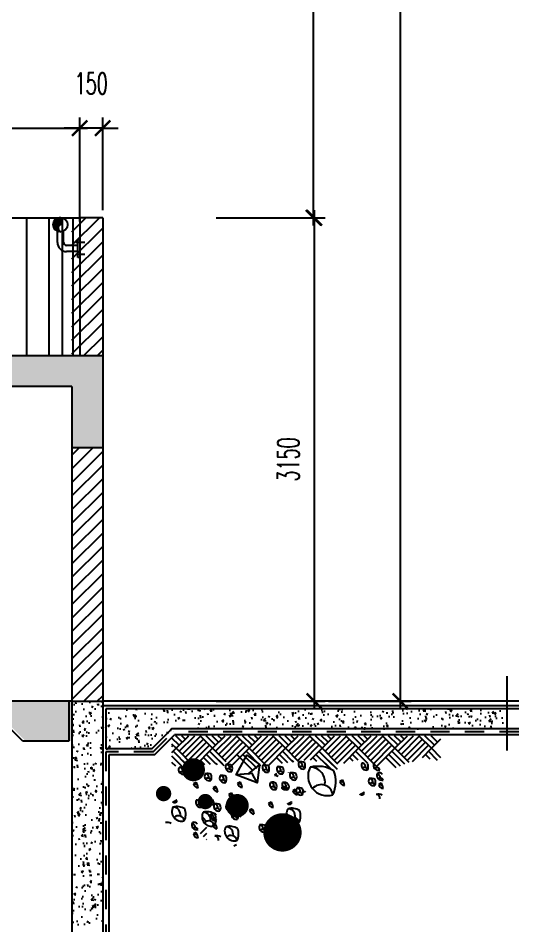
# Model space of a CAD drawing. Extents: x 417906 to 836305, y 43280 to 86914.
# Drawn here: x 418157.09 to 418160.35, y 43450.58 to 43456.53 of the extents above; entities that cross this region are included whole.
import ezdxf

# ---------------------------------------------------------------- set-up
doc = ezdxf.new("R2010")
doc.units = 0
doc.header["$MEASUREMENT"] = 0
doc.header["$PDMODE"] = 3
doc.header["$PDSIZE"] = 0.1
doc.linetypes.add('HIDDEN2', pattern=[0.1875, 0.125, -0.0625])
doc.layers.get('0').update_dxf_attribs({"linetype": 'CONTINUOUS'})
doc.layers.get('DEFPOINTS').update_dxf_attribs({"linetype": 'CONTINUOUS'})
for name, color, linetype in [('AC', 2, 'CONTINUOUS'), ('DIM-OUT', 4, 'CONTINUOUS'), ('EL', 2, 'CONTINUOUS'), ('gravel', 11, 'CONTINUOUS'), ('HAND', 2, 'CONTINUOUS'), ('HAT', 8, 'CONTINUOUS'), ('Hatch', 11, 'CONTINUOUS'), ('HatchA', 11, 'CONTINUOUS'), ('SHAFT', 3, 'CONTINUOUS')]:
    doc.layers.add(name, color=color, linetype=linetype)
doc.styles.add('ROMANS', font='ROMANS.shx', dxfattribs={"width": 0.6})
doc.dimstyles.new('STANDARD in', dxfattribs={"dimtxt": 0.14, "dimasz": 0.1, "dimexe": 0.07, "dimexo": 0.05, "dimgap": 0.1, "dimtad": 1, "dimdec": 0, "dimlfac": 1000, "dimzin": 0, "dimdsep": 46, "dimtxsty": 'ROMANS', "dimblk": 'ARCHTICK', "dimcen": 0.05, "dimdle": 0.05, "dimclrd": 4, "dimclre": 4, "dimclrt": 2, "dimadec": 0, "dimazin": 0, "dimtfac": 1, "dimtdec": 0, "dimtmove": 2, "dimatfit": 3, "dimfxl": 0, "dimtolj": 1, "dimtzin": 0, "dimarcsym": 0})
pattern_1 = [(50, (0.018, 0), (0.14345203652, -0.012550426997), [0.015, -0.165]), (355, (0.018, 0), (-0.027750266723, 0.15043842674), [0.012, -0.132]), (100.4514, (0.02995, -0.00105), (0.115701876343, 0.13788790841), [0.012748038, -0.1402284224]), (46.1842, (0.018, 0.04), (0.213448209725, -0.033103802866), [0.0225, -0.2475]), (96.6356, (0.03579, 0.03724), (0.18693254111, 0.19482357418), [0.0191220576, -0.2103426]), (351.1842, (0.018, 0.04), (0.18693238903, 0.19482372019), [0.018, -0.198]), (21, (0.038, 0.03), (0.119381410424, -0.080523778133), [0.015, -0.165]), (326, (0.038, 0.03), (0.048663066384, 0.14503000901), [0.012, -0.132]), (71.4514, (0.04795, 0.02329), (0.168044525716, 0.06450609934), [0.012748038, -0.1402284224]), (37.5, (0.018, 0), (0.0024319710635, 0.066578770766), [0, -0.1304, 0, -0.134, 0, -0.1325]), (7.5, (0.018, 0), (0.052613907488, 0.078882342376), [0, -0.0764, 0, -0.1274, 0, -0.0505]), (327.5, (-0.0266, 0), (0.1067644872345, -0.004510974347), [0, -0.05, 0, -0.156, 0, -0.207]), (317.5, (-0.0466, 0), (0.116637233868, 0.020020996466), [0, -0.065, 0, -0.1036, 0, -0.147])]
pattern_2 = [(50, (0, 0), (0.14345203652, -0.012550426997), [0.015, -0.165]), (355, (0, 0), (-0.027750266723, 0.15043842674), [0.012, -0.132]), (100.4514, (0.01195, -0.00105), (0.115701876343, 0.13788790841), [0.012748038, -0.1402284224]), (46.1842, (0, 0.04), (0.213448209725, -0.033103802866), [0.0225, -0.2475]), (96.6356, (0.01779, 0.03724), (0.18693254111, 0.19482357418), [0.0191220576, -0.2103426]), (351.1842, (0, 0.04), (0.18693238903, 0.19482372019), [0.018, -0.198]), (21, (0.02, 0.03), (0.119381410424, -0.080523778133), [0.015, -0.165]), (326, (0.02, 0.03), (0.048663066384, 0.14503000901), [0.012, -0.132]), (71.4514, (0.02995, 0.02329), (0.168044525716, 0.06450609934), [0.012748038, -0.1402284224]), (37.5, (0, 0), (0.0024319710635, 0.066578770766), [0, -0.1304, 0, -0.134, 0, -0.1325]), (7.5, (0, 0), (0.052613907488, 0.078882342376), [0, -0.0764, 0, -0.1274, 0, -0.0505]), (327.5, (-0.0446, 0), (0.1067644872345, -0.004510974347), [0, -0.05, 0, -0.156, 0, -0.207]), (317.5, (-0.0646, 0), (0.116637233868, 0.020020996466), [0, -0.065, 0, -0.1036, 0, -0.147])]

# ---------------------------------------------------------------- blocks, each defined once
blk = doc.blocks.new('_ARCHTICK')
at = {"color": 0, "linetype": 'ByBlock', "const_width": 0.15}
blk.add_lwpolyline([(-0.5, -0.5), (0.5, 0.5)], dxfattribs=at)
blk = doc.blocks.new('*D71')
at = {"layer": 'DEFPOINTS', "color": 0}
for p in [(418158.3259, 43455.2347), (418159.0161, 43455.2347), (418158.3259, 43452.0847)]:
    blk.add_point(p, dxfattribs=at)
at = {"layer": 'DIM-OUT', "color": 4, "lineweight": -2}
for p, q in [((418159.0161, 43452.0347), (418159.0161, 43455.2847)), ((418158.3759, 43455.2347), (418159.0861, 43455.2347)), ((418158.3759, 43452.0847), (418159.0861, 43452.0847))]:
    blk.add_line(p, q, dxfattribs=at)
at = {"layer": 'DIM-OUT', "color": 4, "lineweight": -2, "xscale": 0.1, "yscale": 0.1, "zscale": 0.1}
for p, rotation in [((418159.0161, 43455.2347), 90), ((418159.0161, 43452.0847), 270)]:
    blk.add_blockref('_ARCHTICK', p, dxfattribs=dict(at, rotation=rotation))
at = {"layer": 'DIM-OUT', "color": 2, "insert": (418158.8461, 43453.6597), "char_height": 0.14, "attachment_point": 5, "rotation": 90, "style": 'ROMANS'}
blk.add_mtext('\\A1;3150', dxfattribs=at)
blk = doc.blocks.new('*D70')
at = {"layer": 'DEFPOINTS', "color": 0}
for p in [(418158.3821, 43458.6347), (418159.0098, 43458.6347), (418158.3821, 43455.2347)]:
    blk.add_point(p, dxfattribs=at)
at = {"layer": 'DIM-OUT', "color": 4, "lineweight": -2}
for p, q in [((418159.0098, 43455.1847), (418159.0098, 43458.6847)), ((418158.4321, 43458.6347), (418159.0798, 43458.6347)), ((418158.4321, 43455.2347), (418159.0798, 43455.2347))]:
    blk.add_line(p, q, dxfattribs=at)
at = {"layer": 'DIM-OUT', "color": 4, "lineweight": -2, "xscale": 0.1, "yscale": 0.1, "zscale": 0.1}
for p, rotation in [((418159.0098, 43458.6347), 90), ((418159.0098, 43455.2347), 270)]:
    blk.add_blockref('_ARCHTICK', p, dxfattribs=dict(at, rotation=rotation))
at = {"layer": 'DIM-OUT', "color": 2, "insert": (418158.8398, 43456.9347), "char_height": 0.14, "attachment_point": 5, "rotation": 90, "style": 'ROMANS'}
blk.add_mtext('\\A1;3400', dxfattribs=at)
blk = doc.blocks.new('*D64')
at = {"layer": 'DEFPOINTS', "color": 0}
for p in [(418159.0574, 43466.9847), (418159.5764, 43466.9847), (418159.0574, 43452.0847)]:
    blk.add_point(p, dxfattribs=at)
at = {"layer": 'DIM-OUT', "color": 4, "lineweight": -2}
for p, q in [((418159.5764, 43452.0347), (418159.5764, 43467.0347)), ((418159.1074, 43466.9847), (418159.6464, 43466.9847)), ((418159.1074, 43452.0847), (418159.6464, 43452.0847))]:
    blk.add_line(p, q, dxfattribs=at)
at = {"layer": 'DIM-OUT', "color": 4, "lineweight": -2, "xscale": 0.1, "yscale": 0.1, "zscale": 0.1}
for p, rotation in [((418159.5764, 43466.9847), 90), ((418159.5764, 43452.0847), 270)]:
    blk.add_blockref('_ARCHTICK', p, dxfattribs=dict(at, rotation=rotation))
at = {"layer": 'DIM-OUT', "color": 2, "insert": (418159.4064, 43459.5347), "char_height": 0.14, "attachment_point": 5, "rotation": 90, "style": 'ROMANS'}
blk.add_mtext('\\A1;14900', dxfattribs=at)
blk = doc.blocks.new('GRAVEL-1')
for p, q in [((0.0234, -0.0234), (0, 0)), ((0.0333, -0.0135), (0.0122, 0.0076)), ((0.0135, -0.0333), (0.0545, 0.0076)), ((0.0234, -0.0432), (0.0743, 0.0076)), ((0.0432, -0.0036), (0.032, 0.0076)), ((0.0333, -0.0531), (0.0927, 0.0063)), ((0.0531, 0.0063), (0.0518, 0.0076)), ((0.1323, -0.0333), (0.0914, 0.0076)), ((0.1422, -0.0234), (0.1112, 0.0076)), ((0.1521, -0.0135), (0.131, 0.0076)), ((0.1323, -0.0333), (0.1733, 0.0076)), ((0.1422, -0.0432), (0.1931, 0.0076)), ((0.162, -0.0036), (0.1508, 0.0076)), ((0.1521, -0.0531), (0.2115, 0.0063)), ((0.1719, 0.0063), (0.1706, 0.0076)), ((0.2511, -0.0333), (0.2102, 0.0076)), ((0.261, -0.0234), (0.23, 0.0076)), ((0.2709, -0.0135), (0.2498, 0.0076)), ((0.2511, -0.0333), (0.292, 0.0076)), ((0.261, -0.0432), (0.3118, 0.0076)), ((0.2808, -0.0036), (0.2696, 0.0076)), ((0.2709, -0.0531), (0.3303, 0.0063)), ((0.2907, 0.0063), (0.2894, 0.0076)), ((0.3699, -0.0333), (0.329, 0.0076)), ((0.3798, -0.0234), (0.3488, 0.0076)), ((0.3897, -0.0135), (0.3686, 0.0076)), ((0.3699, -0.0333), (0.4108, 0.0076)), ((0.3798, -0.0432), (0.4306, 0.0076)), ((0.3996, -0.0036), (0.3884, 0.0076)), ((0.3897, -0.0531), (0.4491, 0.0063)), ((0.4095, 0.0063), (0.4082, 0.0076)), ((0.4887, -0.0333), (0.4478, 0.0076)), ((0.4986, -0.0234), (0.4676, 0.0076)), ((0.5085, -0.0135), (0.4874, 0.0076)), ((0.4887, -0.0333), (0.5296, 0.0076)), ((0.4986, -0.0432), (0.5494, 0.0076)), ((0.5184, -0.0036), (0.5072, 0.0076)), ((0.5085, -0.0531), (0.5679, 0.0063)), ((0.5283, 0.0063), (0.527, 0.0076)), ((0.6075, -0.0333), (0.5666, 0.0076)), ((0.6174, -0.0234), (0.5864, 0.0076)), ((0.6273, -0.0135), (0.6062, 0.0076)), ((0.6075, -0.0333), (0.6484, 0.0076)), ((0.6174, -0.0432), (0.6682, 0.0076)), ((0.6372, -0.0036), (0.626, 0.0076)), ((0.6273, -0.0531), (0.6867, 0.0063)), ((0.6471, 0.0063), (0.6458, 0.0076)), ((0.7263, -0.0333), (0.6854, 0.0076)), ((0.7362, -0.0234), (0.7052, 0.0076)), ((0.7461, -0.0135), (0.725, 0.0076)), ((0.7263, -0.0333), (0.7672, 0.0076)), ((0.7362, -0.0432), (0.787, 0.0076)), ((0.756, -0.0036), (0.7448, 0.0076)), ((0.7461, -0.0531), (0.8055, 0.0063)), ((0.7659, 0.0063), (0.7646, 0.0076)), ((0.8451, -0.0333), (0.8042, 0.0076)), ((0.855, -0.0234), (0.824, 0.0076)), ((0.8649, -0.0135), (0.8438, 0.0076)), ((0.0135, -0.0333), (0, -0.0198)), ((0, -0.0271), (0.0036, -0.0234)), ((0.0432, -0.063), (0.1026, -0.0036)), ((0.0531, -0.0729), (0.1125, -0.0135)), ((0.063, -0.0828), (0.1224, -0.0234)), ((0.162, -0.063), (0.2214, -0.0036)), ((0.1719, -0.0729), (0.2313, -0.0135)), ((0.1732, -0.0915), (0.2412, -0.0234)), ((0.2808, -0.063), (0.3402, -0.0036)), ((0.2907, -0.0729), (0.3501, -0.0135)), ((0.3006, -0.0828), (0.36, -0.0234)), ((0.3996, -0.063), (0.459, -0.0036)), ((0.4095, -0.0729), (0.4689, -0.0135)), ((0.4306, -0.0717), (0.4788, -0.0234)), ((0.5184, -0.063), (0.5778, -0.0036)), ((0.5283, -0.0729), (0.5877, -0.0135)), ((0.5382, -0.0828), (0.5976, -0.0234)), ((0.6372, -0.063), (0.6966, -0.0036)), ((0.6471, -0.0729), (0.7065, -0.0135)), ((0.657, -0.0828), (0.7164, -0.0234)), ((0.756, -0.063), (0.8154, -0.0036)), ((0.7659, -0.0729), (0.8253, -0.0135)), ((0.7828, -0.0758), (0.8352, -0.0234)), ((0.8451, -0.0333), (0.8759, -0.0025)), ((0, -0.0469), (0.0135, -0.0333)), ((0.032, -0.0913), (0, -0.0594)), ((0.0517, -0.0913), (0.0036, -0.0432)), ((0.0715, -0.0913), (0.0135, -0.0333)), ((0.0743, -0.0913), (0.1323, -0.0333)), ((0.1442, -0.0848), (0.1125, -0.0531)), ((0.1699, -0.0907), (0.1224, -0.0432)), ((0.1767, -0.0777), (0.1323, -0.0333)), ((0.1893, -0.0951), (0.2511, -0.0333)), ((0.2616, -0.1032), (0.2115, -0.0531)), ((0.2774, -0.0992), (0.2313, -0.0531)), ((0.2893, -0.0913), (0.2412, -0.0432)), ((0.3091, -0.0913), (0.2511, -0.0333)), ((0.3119, -0.0913), (0.3699, -0.0333)), ((0.3774, -0.0804), (0.3501, -0.0531)), ((0.395, -0.0782), (0.36, -0.0432)), ((0.4126, -0.076), (0.3699, -0.0333)), ((0.4507, -0.0714), (0.4887, -0.0333)), ((0.5071, -0.0913), (0.4689, -0.0531)), ((0.5237, -0.0882), (0.4788, -0.0432)), ((0.5404, -0.085), (0.4887, -0.0333)), ((0.5595, -0.0813), (0.6075, -0.0333)), ((0.6068, -0.0722), (0.5877, -0.0531)), ((0.6374, -0.0831), (0.5976, -0.0432)), ((0.6674, -0.0932), (0.6075, -0.0333)), ((0.6666, -0.0931), (0.7263, -0.0333)), ((0.7447, -0.0913), (0.7065, -0.0531)), ((0.7585, -0.0853), (0.7164, -0.0432)), ((0.7727, -0.0798), (0.7263, -0.0333)), ((0.8154, -0.063), (0.8451, -0.0333)), ((0.8403, -0.0682), (0.8253, -0.0531)), ((0.8652, -0.0733), (0.8352, -0.0432)), ((0.8759, -0.0641), (0.8451, -0.0333)), ((0.0122, -0.0913), (0, -0.0792)), ((0.0691, -0.1072), (0.0348, -0.0729)), ((0.0881, -0.0881), (0.0828, -0.0828)), ((0.1068, -0.087), (0.0927, -0.0729)), ((0.1255, -0.0859), (0.1026, -0.063)), ((0.1479, -0.0871), (0.1437, -0.0828)), ((0.1655, -0.0849), (0.1536, -0.0729)), ((0.3598, -0.0826), (0.3402, -0.063)), ((0.3968, -0.0786), (0.3912, -0.0729)), ((0.4722, -0.0763), (0.459, -0.063)), ((0.5196, -0.1024), (0.5001, -0.0828)), ((0.5391, -0.1021), (0.51, -0.0729)), ((0.5902, -0.0754), (0.5778, -0.063)), ((0.73, -0.0965), (0.6966, -0.063)), ((0.3811, -0.1121), (0.3811, -0.1106)), ((0.3585, -0.1615), (0.3592, -0.1599)), ((0.3585, -0.163), (0.3585, -0.1615)), ((0.3592, -0.1637), (0.3585, -0.163)), ((0.3592, -0.1599), (0.36, -0.1592)), ((0.3592, -0.1645), (0.3592, -0.1637)), ((0.36, -0.1652), (0.3592, -0.1645)), ((0.36, -0.1592), (0.3615, -0.1577)), ((0.3615, -0.1668), (0.36, -0.1652)), ((0.3615, -0.1569), (0.3638, -0.1569)), ((0.3615, -0.1577), (0.3615, -0.1569)), ((0.3623, -0.1668), (0.3615, -0.1668)), ((0.363, -0.1675), (0.3623, -0.1668)), ((0.363, -0.1622), (0.3661, -0.1615)), ((0.3638, -0.1675), (0.363, -0.1675)), ((0.3638, -0.1569), (0.3638, -0.1577)), ((0.3638, -0.1577), (0.3661, -0.1577)), ((0.3638, -0.1683), (0.3638, -0.1675)), ((0.3691, -0.1683), (0.3638, -0.1683)), ((0.3661, -0.1577), (0.3661, -0.1584)), ((0.3661, -0.1584), (0.3668, -0.1584)), ((0.3661, -0.1615), (0.3699, -0.1607)), ((0.3661, -0.1652), (0.3668, -0.1645)), ((0.3661, -0.166), (0.3661, -0.1652)), ((0.3691, -0.166), (0.3661, -0.166)), ((0.3668, -0.1584), (0.3676, -0.1592)), ((0.3668, -0.1645), (0.3676, -0.1637)), ((0.3676, -0.1592), (0.3691, -0.1592)), ((0.3676, -0.1637), (0.3691, -0.1637)), ((0.3683, -0.1637), (0.3683, -0.1645)), ((0.3714, -0.1637), (0.3683, -0.1637)), ((0.3691, -0.1592), (0.3691, -0.1599)), ((0.3691, -0.1599), (0.3706, -0.1599)), ((0.3691, -0.1615), (0.3691, -0.1607)), ((0.3699, -0.1615), (0.3691, -0.1615)), ((0.3691, -0.163), (0.3691, -0.1637)), ((0.3691, -0.1637), (0.3691, -0.163)), ((0.3691, -0.1637), (0.3706, -0.1637)), ((0.3691, -0.1668), (0.3691, -0.166)), ((0.3752, -0.1668), (0.3691, -0.1668)), ((0.3714, -0.1675), (0.3691, -0.1683)), ((0.3699, -0.1607), (0.3699, -0.1615)), ((0.3706, -0.1599), (0.3706, -0.1607)), ((0.3706, -0.1607), (0.3714, -0.1607)), ((0.3706, -0.1637), (0.3714, -0.1645)), ((0.3714, -0.1607), (0.3714, -0.1615)), ((0.3714, -0.1615), (0.3721, -0.1622)), ((0.3714, -0.1645), (0.3714, -0.1637)), ((0.3737, -0.1675), (0.3714, -0.1675)), ((0.3721, -0.1622), (0.3729, -0.1622)), ((0.3729, -0.1622), (0.3737, -0.1637)), ((0.3737, -0.163), (0.3737, -0.1675)), ((0.3737, -0.1637), (0.3737, -0.1645)), ((0.3737, -0.1645), (0.3744, -0.1645)), ((0.3744, -0.1645), (0.3752, -0.1652)), ((0.3752, -0.1652), (0.3759, -0.1652)), ((0.3759, -0.166), (0.3752, -0.1668)), ((0.3759, -0.1652), (0.3759, -0.166)), ((0.4287, -0.174), (0.4272, -0.174)), ((0.4295, -0.1747), (0.4287, -0.174)), ((0.434, -0.1747), (0.4295, -0.1747)), ((0.4348, -0.174), (0.434, -0.1747)), ((0.621, -0.1792), (0.6217, -0.1785)), ((0.6217, -0.1785), (0.6225, -0.1777)), ((0.6225, -0.1777), (0.6233, -0.177)), ((0.6233, -0.177), (0.6255, -0.177)), ((0.6248, -0.1777), (0.6248, -0.1785)), ((0.6255, -0.1777), (0.6248, -0.1777)), ((0.6255, -0.177), (0.6255, -0.1777)), ((0.0036, -0.2073), (0.0052, -0.2073)), ((0.0036, -0.2089), (0.0036, -0.2073)), ((0.0052, -0.2066), (0.0067, -0.2066)), ((0.0052, -0.2073), (0.0052, -0.2066)), ((0.0067, -0.2066), (0.0074, -0.2058)), ((0.0074, -0.2058), (0.009, -0.2058)), ((0.009, -0.2058), (0.0097, -0.2051)), ((0.0097, -0.2051), (0.0105, -0.2043)), ((0.0105, -0.2043), (0.0112, -0.2043)), ((0.0112, -0.2043), (0.012, -0.2035)), ((0.012, -0.2035), (0.0127, -0.2028)), ((0.0127, -0.2028), (0.0135, -0.202)), ((0.0135, -0.202), (0.0158, -0.202)), ((0.0143, -0.2051), (0.0143, -0.2089)), ((0.015, -0.2028), (0.015, -0.2035)), ((0.0158, -0.2028), (0.015, -0.2028)), ((0.0158, -0.202), (0.0158, -0.2028)), ((0.3865, -0.2085), (0.3873, -0.2077)), ((0.3873, -0.2077), (0.3896, -0.2077)), ((0.3896, -0.2077), (0.3896, -0.2085)), ((0.6134, -0.1823), (0.6149, -0.1823)), ((0.6134, -0.1838), (0.6134, -0.1823)), ((0.6142, -0.1846), (0.6134, -0.1838)), ((0.6142, -0.1853), (0.6142, -0.1846)), ((0.6157, -0.1853), (0.6142, -0.1853)), ((0.6149, -0.1815), (0.6164, -0.1815)), ((0.6149, -0.1823), (0.6149, -0.1815)), ((0.6164, -0.1861), (0.6157, -0.1853)), ((0.6164, -0.1815), (0.6172, -0.1808)), ((0.621, -0.1861), (0.6164, -0.1861)), ((0.6172, -0.1808), (0.6187, -0.1808)), ((0.6187, -0.1808), (0.6195, -0.18)), ((0.6195, -0.18), (0.6202, -0.1792)), ((0.6202, -0.1792), (0.621, -0.1792)), ((0.6217, -0.1853), (0.621, -0.1861)), ((0.6225, -0.1846), (0.6217, -0.1853)), ((0.624, -0.1838), (0.6225, -0.1846)), ((0.624, -0.18), (0.624, -0.1838)), ((0.0044, -0.2096), (0.0036, -0.2089)), ((0.0044, -0.2104), (0.0044, -0.2096)), ((0.0059, -0.2104), (0.0044, -0.2104)), ((0.0067, -0.2111), (0.0059, -0.2104)), ((0.0112, -0.2111), (0.0067, -0.2111)), ((0.012, -0.2104), (0.0112, -0.2111)), ((0.0127, -0.2096), (0.012, -0.2104)), ((0.0143, -0.2089), (0.0127, -0.2096)), ((0.2268, -0.2325), (0.2252, -0.2325)), ((0.2275, -0.2333), (0.2268, -0.2325)), ((0.2321, -0.2333), (0.2275, -0.2333)), ((0.2328, -0.2325), (0.2321, -0.2333)), ((0.3774, -0.213), (0.379, -0.213)), ((0.3774, -0.2145), (0.3774, -0.213)), ((0.3782, -0.2153), (0.3774, -0.2145)), ((0.3782, -0.216), (0.3782, -0.2153)), ((0.3797, -0.216), (0.3782, -0.216)), ((0.379, -0.2122), (0.3805, -0.2122)), ((0.379, -0.213), (0.379, -0.2122)), ((0.3805, -0.2168), (0.3797, -0.216)), ((0.3805, -0.2122), (0.3812, -0.2115)), ((0.385, -0.2168), (0.3805, -0.2168)), ((0.3812, -0.2115), (0.3828, -0.2115)), ((0.3828, -0.2115), (0.3835, -0.2107)), ((0.3835, -0.2107), (0.3843, -0.21)), ((0.3843, -0.21), (0.385, -0.21)), ((0.385, -0.21), (0.3858, -0.2092)), ((0.3858, -0.216), (0.385, -0.2168)), ((0.3858, -0.2092), (0.3865, -0.2085)), ((0.3865, -0.2153), (0.3858, -0.216)), ((0.3881, -0.2145), (0.3865, -0.2153)), ((0.3881, -0.2107), (0.3881, -0.2145)), ((0.3888, -0.2085), (0.3888, -0.2092)), ((0.3896, -0.2085), (0.3888, -0.2085)), ((0.113, -0.2713), (0.1018, -0.2601)), ((0.0932, -0.3109), (0.1141, -0.29)), ((0.1031, -0.3208), (0.1141, -0.3098)), ((0.113, -0.3307), (0.1141, -0.3296)), ((0.3868, -0.3396), (0.3883, -0.3396)), ((0.3868, -0.3412), (0.3868, -0.3396)), ((0.3876, -0.3419), (0.3868, -0.3412)), ((0.3876, -0.3427), (0.3876, -0.3419)), ((0.3891, -0.3427), (0.3876, -0.3427)), ((0.3883, -0.3389), (0.3898, -0.3389)), ((0.3883, -0.3396), (0.3883, -0.3389)), ((0.3898, -0.3434), (0.3891, -0.3427)), ((0.3898, -0.3389), (0.3906, -0.3381)), ((0.3944, -0.3434), (0.3898, -0.3434)), ((0.3906, -0.3381), (0.3921, -0.3381)), ((0.3921, -0.3381), (0.3929, -0.3374)), ((0.3929, -0.3374), (0.3936, -0.3366)), ((0.3936, -0.3366), (0.3944, -0.3366)), ((0.3944, -0.3366), (0.3951, -0.3359)), ((0.3951, -0.3427), (0.3944, -0.3434))]:
    blk.add_line(p, q)
for points in [[(0.2483, -0.117), (0.2096, -0.1197), (0.2434, -0.0559), (0.2846, -0.0859), (0.2483, -0.117), (0.2598, -0.113)], [(0.2771, -0.1459), (0.2096, -0.1197), (0.2434, -0.0559), (0.2846, -0.0859), (0.2771, -0.1459), (0.2598, -0.113)]]:
    blk.add_lwpolyline(points)
for centre, radius, start, end in [((0.1901, -0.0934), 0.0158, 152.5985, 286.2909), ((0.1821, -0.1108), 0.0255, 58.8595, 103.9678), ((0.1761, -0.0981), 0.012, 347.2666, 90.4292), ((0.1716, -0.0978), 0.0253, 334.8478, 20.4244), ((0.3102, -0.0958), 0.0158, 152.5985, 286.2909), ((0.3023, -0.1132), 0.0255, 58.8595, 103.9678), ((0.2962, -0.1005), 0.012, 347.2666, 90.4292), ((0.4275, -0.0852), 0.0158, 152.5985, 286.2909), ((0.4195, -0.1026), 0.0255, 58.8595, 103.9678), ((0.4135, -0.0899), 0.012, 347.2666, 90.4292), ((0.409, -0.0896), 0.0253, 334.8478, 20.4244), ((0.6325, -0.0888), 0.0158, 152.5985, 286.2909), ((0.6185, -0.0935), 0.012, 347.2666, 90.4292), ((0.614, -0.0933), 0.0253, 334.8478, 20.4244), ((0.6722, -0.0893), 0.0158, 152.5985, 286.2909), ((0.0374, -0.1028), 0.0158, 152.5985, 286.2909), ((0.0295, -0.1202), 0.0255, 58.8595, 103.9678), ((0.0235, -0.1075), 0.012, 347.2666, 90.4292), ((0.0323, -0.1194), 0.00965, 8.1957, 137.54), ((0.019, -0.1072), 0.0253, 334.8478, 20.4244), ((0.1222, -0.1235), 0.0158, 152.5985, 286.2909), ((0.1143, -0.1409), 0.0255, 58.8595, 103.9678), ((0.1083, -0.1282), 0.012, 347.2666, 90.4292), ((0.1849, -0.11), 0.00965, 8.1957, 137.54), ((0.3051, -0.1123), 0.00965, 8.1957, 137.54), ((0.2917, -0.1002), 0.0253, 334.8478, 20.4244), ((0.6916, -0.7313), 0.7072, 119.6482, 120.4094), ((0.3571, -0.1012), 0.0158, 152.5985, 286.2909), ((0.3492, -0.1186), 0.0255, 58.8595, 103.9678), ((0.3431, -0.1059), 0.012, 347.2666, 90.4292), ((0.352, -0.1177), 0.00965, 8.1957, 137.54), ((0.3387, -0.1056), 0.0253, 334.8478, 20.4244), ((0.3994, -0.121), 0.0158, 152.5985, 286.2909), ((0.3915, -0.1384), 0.0255, 58.8595, 103.9678), ((0.3854, -0.1257), 0.012, 347.2666, 90.4292), ((0.3809, -0.1254), 0.0253, 334.8478, 20.4244), ((0.4224, -0.1018), 0.00965, 8.1957, 137.54), ((0.5064, -0.1241), 0.0634, 152.5985, 286.2909), ((0.4747, -0.1938), 0.1018, 58.8595, 103.9678), ((0.4505, -0.143), 0.048, 347.2666, 90.4292), ((0.4326, -0.1419), 0.1012, 334.8478, 20.4244), ((0.6274, -0.1054), 0.00965, 8.1957, 137.54), ((0.6671, -0.1059), 0.00965, 8.1957, 137.54), ((0.6831, -0.1215), 0.0158, 152.5985, 286.2909), ((0.6746, -0.1263), 0.0133, 32.5978, 114.4008), ((0.6003, -0.1724), 0.09, 27.4572, 40.2486), ((0.4286, -0.7591), 0.7072, 119.6482, 120.4094), ((0.0518, -0.1644), 0.0335, 4.0809, 36.4887), ((0.1171, -0.1401), 0.00965, 8.1957, 137.54), ((0.1038, -0.128), 0.0253, 334.8478, 20.4244), ((0.171, -0.1296), 0.0158, 152.5985, 286.2909), ((0.1631, -0.147), 0.0255, 58.8595, 103.9678), ((0.157, -0.1343), 0.012, 347.2666, 90.4292), ((0.1659, -0.1462), 0.00965, 8.1957, 137.54), ((0.1525, -0.1341), 0.0253, 334.8478, 20.4244), ((0.5717, -0.7579), 0.7072, 119.6482, 120.4094), ((0.2055, -0.2009), 0.0536, 67.0537, 81.1235), ((0.2301, -0.1441), 0.0168, 193.357, 264.1172), ((0.2301, -0.1441), 0.0168, 193.357, 264.1172), ((0.195, -0.1632), 0.0335, 4.0809, 36.4887), ((0.3345, -0.152), 0.0158, 152.5985, 286.2909), ((0.3266, -0.1694), 0.0255, 58.8595, 103.9678), ((0.3205, -0.1567), 0.012, 347.2666, 90.4292), ((0.3253, -0.1744), 0.0536, 67.0537, 81.1235), ((0.316, -0.1565), 0.0253, 334.8478, 20.4244), ((0.3742, -0.1525), 0.0158, 152.5985, 286.2909), ((0.3659, -0.1611), 0.0169, 40.6725, 109.9361), ((0.3602, -0.1572), 0.012, 347.2666, 90.4292), ((0.3943, -0.1375), 0.00965, 8.1957, 137.54), ((0.9049, -0.7515), 0.7072, 119.6482, 120.4094), ((0.5387, -0.1945), 0.0536, 67.0537, 81.1235), ((0.5633, -0.1377), 0.0168, 193.357, 264.1172), ((0.5633, -0.1377), 0.0168, 193.357, 264.1172), ((0.5282, -0.1568), 0.0335, 4.0809, 36.4887), ((0.6562, -0.1392), 0.0158, 152.5985, 286.2909), ((0.6483, -0.1567), 0.0255, 58.8595, 103.9678), ((0.6423, -0.144), 0.012, 347.2666, 90.4292), ((0.6511, -0.1558), 0.00965, 8.1957, 137.54), ((0.6378, -0.1437), 0.0253, 334.8478, 20.4244), ((0.6765, -0.1431), 0.0129, 30.1038, 115.6319), ((1.0312, -0.7612), 0.7072, 119.6482, 120.4094), ((0.6545, -0.1665), 0.0335, 4.0809, 36.4887), ((0.0623, -0.2021), 0.0536, 67.0537, 81.1235), ((0.0869, -0.1453), 0.0168, 193.357, 264.1172), ((0.0869, -0.1453), 0.0168, 193.357, 264.1172), ((0.4926, -0.7723), 0.7072, 119.6482, 120.4094), ((0.151, -0.1585), 0.0168, 193.357, 264.1172), ((0.151, -0.1585), 0.0168, 193.357, 264.1172), ((0.1264, -0.2153), 0.0536, 67.0537, 81.1235), ((0.1159, -0.1776), 0.0335, 4.0809, 36.4887), ((0.3294, -0.1686), 0.00965, 8.1957, 137.54), ((0.3691, -0.169), 0.00965, 8.1957, 137.54), ((0.366, -0.1588), 0.0155, 324.8703, 34.3225), ((0.7513, -0.7823), 0.7072, 119.6482, 120.4094), ((0.4097, -0.1685), 0.0168, 193.357, 264.1172), ((0.4097, -0.1685), 0.0168, 193.357, 264.1172), ((0.3851, -0.2253), 0.0536, 67.0537, 81.1235), ((0.3746, -0.1876), 0.0335, 4.0809, 36.4887), ((0.4203, -0.17), 0.0158, 152.5985, 286.2909), ((0.4124, -0.1874), 0.0255, 58.8595, 103.9678), ((0.4063, -0.1747), 0.012, 347.2666, 90.4292), ((0.4152, -0.1865), 0.00965, 8.1957, 137.54), ((0.4018, -0.1744), 0.0253, 334.8478, 20.4244), ((0.4859, -0.1904), 0.0386, 8.1957, 137.54), ((0.6896, -0.1474), 0.0168, 193.357, 264.1172), ((0.6896, -0.1474), 0.0168, 193.357, 264.1172), ((0.665, -0.2042), 0.0536, 67.0537, 81.1235), ((0.0934, -0.2097), 0.0158, 152.5985, 286.2909), ((0.0795, -0.2144), 0.012, 347.2666, 90.4292), ((0.075, -0.2142), 0.0253, 334.8478, 20.4244), ((0.4813, -0.8156), 0.7072, 119.6482, 120.4094), ((0.1151, -0.2586), 0.0536, 67.0537, 81.1235), ((0.1397, -0.2018), 0.0168, 193.357, 264.1172), ((0.1397, -0.2018), 0.0168, 193.357, 264.1172), ((0.1046, -0.2209), 0.0335, 4.0809, 36.4887), ((0.5435, -0.7937), 0.7072, 119.6482, 120.4094), ((0.1772, -0.2367), 0.0536, 67.0537, 81.1235), ((0.2018, -0.1799), 0.0168, 193.357, 264.1172), ((0.2018, -0.1799), 0.0168, 193.357, 264.1172), ((0.1667, -0.199), 0.0335, 4.0809, 36.4887), ((0.2168, -0.1909), 0.0158, 152.5985, 286.2909), ((0.2116, -0.2075), 0.00965, 8.1957, 137.54), ((0.1983, -0.1954), 0.0253, 334.8478, 20.4244), ((0.6714, -0.2083), 0.0255, 58.8595, 103.9678), ((0.6653, -0.1956), 0.012, 347.2666, 90.4292), ((0.0314, -0.2391), 0.0317, 152.5985, 286.2909), ((0.0156, -0.274), 0.0509, 58.8595, 103.9678), ((0.0035, -0.2486), 0.024, 347.2666, 90.4292), ((-0.0055, -0.2481), 0.0506, 334.8478, 20.4244), ((0.0883, -0.2263), 0.00965, 8.1957, 137.54), ((0.1519, -0.2219), 0.0158, 152.5985, 286.2909), ((0.1439, -0.2394), 0.0255, 58.8595, 103.9678), ((0.1379, -0.2267), 0.012, 347.2666, 90.4292), ((0.1467, -0.2385), 0.00965, 8.1957, 137.54), ((0.1334, -0.2264), 0.0253, 334.8478, 20.4244), ((0.1916, -0.2224), 0.0158, 152.5985, 286.2909), ((0.1833, -0.231), 0.0169, 40.6725, 109.9361), ((0.1776, -0.2271), 0.012, 347.2666, 90.4292), ((0.1864, -0.239), 0.00965, 8.1957, 137.54), ((0.1834, -0.2287), 0.0155, 324.8703, 34.3225), ((0.5687, -0.8523), 0.7072, 119.6482, 120.4094), ((0.1919, -0.2576), 0.0335, 4.0809, 36.4887), ((0.6105, -0.845), 0.7072, 119.6482, 120.4094), ((0.2443, -0.288), 0.0536, 67.0537, 81.1235), ((0.2689, -0.2312), 0.0168, 193.357, 264.1172), ((0.2689, -0.2312), 0.0168, 193.357, 264.1172), ((0.2338, -0.2503), 0.0335, 4.0809, 36.4887), ((0.6727, -0.8231), 0.7072, 119.6482, 120.4094), ((0.331, -0.2093), 0.0168, 193.357, 264.1172), ((0.331, -0.2093), 0.0168, 193.357, 264.1172), ((0.3064, -0.2661), 0.0536, 67.0537, 81.1235), ((0.2959, -0.2284), 0.0335, 4.0809, 36.4887), ((0.4052, -0.2448), 0.0317, 152.5985, 286.2909), ((0.3894, -0.2796), 0.0509, 58.8595, 103.9678), ((0.3773, -0.2542), 0.024, 347.2666, 90.4292), ((0.3683, -0.2537), 0.0506, 334.8478, 20.4244), ((0.0212, -0.2723), 0.0193, 8.1957, 137.54), ((0.1296, -0.2561), 0.0317, 152.5985, 286.2909), ((0.1138, -0.291), 0.0509, 58.8595, 103.9678), ((0.1017, -0.2656), 0.024, 347.2666, 90.4292), ((0.1419, -0.2533), 0.0158, 152.5985, 286.2909), ((0.1334, -0.2582), 0.0133, 32.5978, 114.4008), ((0.0591, -0.3042), 0.09, 27.4572, 40.2486), ((0.1353, -0.275), 0.0129, 30.1038, 115.6319), ((0.0927, -0.265), 0.0506, 334.8478, 20.4244), ((0.2095, -0.2491), 0.0158, 152.5985, 286.2909), ((0.2016, -0.2665), 0.0255, 58.8595, 103.9678), ((0.1955, -0.2538), 0.012, 347.2666, 90.4292), ((0.2044, -0.2656), 0.00965, 8.1957, 137.54), ((0.2025, -0.2953), 0.0536, 67.0537, 81.1235), ((0.227, -0.2385), 0.0168, 193.357, 264.1172), ((0.227, -0.2385), 0.0168, 193.357, 264.1172), ((0.191, -0.2535), 0.0253, 334.8478, 20.4244), ((0.395, -0.278), 0.0193, 8.1957, 137.54), ((-0.0153, -0.3), 0.0255, 58.8595, 103.9678), ((0.0805, -0.2827), 0.0158, 152.5985, 286.2909), ((0.072, -0.2876), 0.0133, 32.5978, 114.4008), ((-0.0022, -0.3336), 0.09, 27.4572, 40.2486), ((0.0739, -0.3044), 0.0129, 30.1038, 115.6319), ((0.1194, -0.2893), 0.0193, 8.1957, 137.54), ((0.49, -0.893), 0.7072, 119.6482, 120.4094), ((0.1238, -0.336), 0.0536, 67.0537, 81.1235), ((0.1484, -0.2792), 0.0168, 193.357, 264.1172), ((0.1484, -0.2792), 0.0168, 193.357, 264.1172), ((0.1133, -0.2983), 0.0335, 4.0809, 36.4887), ((0.2033, -0.3033), 0.0317, 152.5985, 286.2909), ((0.1874, -0.3382), 0.0509, 58.8595, 103.9678), ((0.1753, -0.3127), 0.024, 347.2666, 90.4292), ((0.1664, -0.3122), 0.0506, 334.8478, 20.4244), ((0.2997, -0.2905), 0.0158, 152.5985, 286.2909), ((0.2918, -0.3079), 0.0255, 58.8595, 103.9678), ((0.2857, -0.2952), 0.012, 347.2666, 90.4292), ((0.2946, -0.3071), 0.00965, 8.1957, 137.54), ((0.2812, -0.2949), 0.0253, 334.8478, 20.4244), ((0.3664, -0.2882), 0.0158, 152.5985, 286.2909), ((0.3585, -0.3056), 0.0255, 58.8595, 103.9678), ((0.3525, -0.2929), 0.012, 347.2666, 90.4292), ((0.3613, -0.3048), 0.00965, 8.1957, 137.54), ((0.348, -0.2927), 0.0253, 334.8478, 20.4244), ((0.4286, -0.9224), 0.7072, 119.6482, 120.4094), ((0.0624, -0.3654), 0.0536, 67.0537, 81.1235), ((0.087, -0.3086), 0.0168, 193.357, 264.1172), ((0.087, -0.3086), 0.0168, 193.357, 264.1172), ((0.0519, -0.3277), 0.0335, 4.0809, 36.4887), ((0.1456, -0.3437), 0.0255, 58.8595, 103.9678), ((0.1396, -0.331), 0.012, 347.2666, 90.4292), ((0.193, -0.3365), 0.0193, 8.1957, 137.54), ((0.56, -0.9624), 0.7072, 119.6482, 120.4094)]:
    blk.add_arc(centre, radius, start, end)
blk = doc.blocks.new('A$C074A62E1')
at = {"layer": 'Hatch'}
for points, const_width in [([(0.6672, 0.5333, 1), (0.7422, 0.5333, 1)], 0.075), ([(0.8741, 0.3779, 1), (0.9241, 0.3779, 1)], 0.05), ([(0.382, 0.3001, 1), (0.457, 0.3001, 1)], 0.075), ([(0.6019, 0.326, 1), (0.6519, 0.326, 1)], 0.05), ([(0.0625, 0.125, 1), (0.1875, 0.125, 1)], 0.125)]:
    blk.add_lwpolyline(points, format="xyb", close=True, dxfattribs=dict(at, const_width=const_width))
blk = doc.blocks.new('A$C56B4539B')
at = {"layer": 'gravel', "xscale": -2, "yscale": 2, "zscale": 2}
blk.add_blockref('GRAVEL-1', (1.7518, 0.7397), dxfattribs=at)
at = {"layer": 'HatchA'}
blk.add_blockref('A$C074A62E1', (0.9072, 0), dxfattribs=at)
blk = doc.blocks.new('*D215')
at = {"layer": 'DEFPOINTS', "color": 0}
for p in [(418157.4875, 43455.8192), (418157.4875, 43455.1611), (418155.9878, 43455.0993)]:
    blk.add_point(p, dxfattribs=at)
at = {"layer": 'Hatch', "color": 4, "lineweight": -2}
for p, q in [((418155.9878, 43455.1493), (418155.9878, 43455.8892)), ((418157.4875, 43455.2111), (418157.4875, 43455.8892)), ((418155.9378, 43455.8192), (418157.5375, 43455.8192))]:
    blk.add_line(p, q, dxfattribs=at)
at = {"layer": 'Hatch', "color": 4, "lineweight": -2, "xscale": 0.1, "yscale": 0.1, "zscale": 0.1, "rotation": 180}
blk.add_blockref('_ARCHTICK', (418155.9878, 43455.8192), dxfattribs=at)
at = {"layer": 'Hatch', "color": 4, "lineweight": -2, "xscale": 0.1, "yscale": 0.1, "zscale": 0.1}
blk.add_blockref('_ARCHTICK', (418157.4875, 43455.8192), dxfattribs=at)
at = {"layer": 'Hatch', "color": 2, "insert": (418156.7376, 43455.9892), "char_height": 0.14, "attachment_point": 5, "style": 'ROMANS'}
blk.add_mtext('\\A1;1500', dxfattribs=at)
blk = doc.blocks.new('*D216')
at = {"layer": 'DEFPOINTS', "color": 0}
for p in [(418157.4875, 43455.8192), (418157.4875, 43455.2347), (418157.6375, 43455.2347)]:
    blk.add_point(p, dxfattribs=at)
at = {"layer": 'Hatch', "color": 4, "lineweight": -2}
for p, q in [((418157.4875, 43455.2847), (418157.4875, 43455.8892)), ((418157.6375, 43455.2847), (418157.6375, 43455.8892)), ((418157.4875, 43455.8192), (418157.3875, 43455.8192)), ((418157.6375, 43455.8192), (418157.4875, 43455.8192)), ((418157.6375, 43455.8192), (418157.7375, 43455.8192))]:
    blk.add_line(p, q, dxfattribs=at)
at = {"layer": 'Hatch', "color": 4, "lineweight": -2, "xscale": 0.1, "yscale": 0.1, "zscale": 0.1}
blk.add_blockref('_ARCHTICK', (418157.4875, 43455.8192), dxfattribs=at)
at = {"layer": 'Hatch', "color": 4, "lineweight": -2, "xscale": 0.1, "yscale": 0.1, "zscale": 0.1, "rotation": 180}
blk.add_blockref('_ARCHTICK', (418157.6375, 43455.8192), dxfattribs=at)
at = {"layer": 'Hatch', "color": 2, "insert": (418157.5625, 43456.1092), "char_height": 0.14, "attachment_point": 5, "style": 'ROMANS'}
blk.add_mtext('\\A1;150', dxfattribs=at)

msp = doc.modelspace()

# ---------------------------------------------------------------- hatches: boundary and pattern name
at = {"layer": 'Hatch'}
h = msp.add_hatch(dxfattribs=at)
h.set_pattern_fill('STEEL', color=256, scale=0.01875, style=0)
h.set_pattern_definition([(315, (418868.843407, 42171.343092), (-0.0016572815184, -0.0016572815184), []), (315, (418868.843407, 42171.3419202), (-0.0016572815184, -0.0016572815184), [])])
h.paths.add_polyline_path([(418157.3667, 43455.1432, -0.009923), (418157.3648, 43455.143), (418157.3588, 43455.143, -0.172234), (418157.33, 43455.1554), (418157.33, 43455.2244, -0.158536), (418157.3563, 43455.2365, -0.728065), (418157.3621, 43455.1897, 0.711609)])
h.paths.add_polyline_path([(418157.33, 43455.1554, -0.209118), (418157.3149, 43455.1899, -0.209118), (418157.33, 43455.2244)])
h = msp.add_hatch(dxfattribs=at)
h.set_pattern_fill('ANSI31', color=256, scale=0.5, style=0)
h.set_pattern_definition([(45, (50.162484, 0), (-0.044194173824, 0.044194173824), [])])
h.paths.add_polyline_path([(418157.6375, 43455.2347), (418157.4375, 43455.2347), (418157.4375, 43454.3347), (418157.6375, 43454.3347)])
h = msp.add_hatch(dxfattribs=at)
h.set_pattern_fill('AR-CONC', color=256, scale=0.02, style=0)
h.set_pattern_definition(pattern_1)
h.paths.add_polyline_path([(418155.7101, 43454.0133), (418155.3851, 43454.0133), (418155.4101, 43453.8525), (418155.0851, 43453.8525), (418155.1101, 43453.6918), (418154.7851, 43453.6918), (418154.8101, 43453.5311), (418154.4851, 43453.5311), (418154.5101, 43453.3704), (418154.4699, 43453.3704, -0.113102), (418154.5445, 43453.2012), (418156.2967, 43454.1347), (418157.4375, 43454.1347), (418157.4375, 43453.7347), (418157.6375, 43453.7347), (418157.6375, 43454.3347), (418156.0051, 43454.3347), (418156.0301, 43454.174), (418155.6851, 43454.174)])
h = msp.add_hatch(dxfattribs=at)
h.set_pattern_fill('ANSI31', color=256, scale=0.5, style=0)
h.set_pattern_definition([(45, (0, 0), (-0.044194173824, 0.044194173824), [])])
h.paths.add_polyline_path([(418157.6375, 43453.7347), (418157.4375, 43453.7347), (418157.4375, 43452.0847), (418157.6375, 43452.0847)])
h = msp.add_hatch(dxfattribs=at)
h.set_pattern_fill('AR-CONC', color=256, scale=0.02, style=0)
h.set_pattern_definition(pattern_1)
h.paths.add_polyline_path([(418152.5607, 43452.1443), (418153.8463, 43452.8292, -0.153483), (418153.7307, 43453.049), (418153.5851, 43453.049), (418153.6101, 43452.8883), (418153.2851, 43452.8883), (418153.3101, 43452.7275), (418152.9851, 43452.7275), (418153.0101, 43452.5668), (418152.6851, 43452.5668), (418152.7101, 43452.4061), (418152.3851, 43452.4061), (418152.4101, 43452.2454), (418152.0851, 43452.2454), (418152.1101, 43452.0847), (418150.4749, 43452.0847), (418150.4749, 43451.8247), (418150.7749, 43451.8247), (418150.9049, 43451.9547), (418155.9878, 43451.9547), (418155.9878, 43452.0847), (418152.5607, 43452.0847)])
h.paths.add_polyline_path([(418157.4355, 43452.0847), (418155.9878, 43452.0847), (418155.9878, 43451.9547), (418157.0055, 43451.9547), (418157.1355, 43451.8247), (418157.4355, 43451.8247)])
h = msp.add_hatch(dxfattribs=at)
h.set_pattern_fill('AR-CONC', color=256, scale=0.02, style=0)
h.set_pattern_definition(pattern_2)
h.paths.add_polyline_path([(418157.6375, 43452.0847), (418157.4375, 43452.0847), (418157.4375, 43450.6291), (418157.6375, 43450.6291)])
h = msp.add_hatch(dxfattribs=at)
h.set_pattern_fill('AR-CONC', color=256, scale=0.02, style=0)
h.set_pattern_definition(pattern_2)
h.paths.add_polyline_path([(418160.2685, 43452.0347), (418157.6575, 43452.0347), (418157.6575, 43451.7747), (418157.9575, 43451.7747), (418158.0875, 43451.9047), (418160.2685, 43451.9047)])

# ---------------------------------------------------------------- linework, layer by layer
at = {"layer": 'AC'}
msp.add_circle((418157.3618, 43455.1899), 0.047, dxfattribs=at)
for centre, start, end in [((418157.3516, 43455.2122), 294.83456, 79.06271), ((418157.3725, 43455.1673), 114.83456, 256.57848)]:
    msp.add_arc(centre, 0.0248, start, end, dxfattribs=at)
at = {"layer": 'EL', "color": 6}
for p, q in [((418157.4875, 43455.2347), (418157.4875, 43454.3347)), ((418157.6375, 43455.2347), (418157.4875, 43455.2347)), ((418157.6375, 43455.2347), (418157.6375, 43450.5827)), ((418157.6375, 43454.3347), (418156.0051, 43454.3347)), ((418157.4375, 43454.1347), (418156.2967, 43454.1347)), ((418157.4375, 43454.1347), (418157.4375, 43450.5827)), ((418157.6375, 43453.7347), (418157.4375, 43453.7347)), ((418157.4375, 43452.0847), (418152.5607, 43452.0847)), ((418157.4175, 43452.0847), (418157.4175, 43451.8247)), ((418160.3468, 43452.0347), (418157.6575, 43452.0347)), ((418157.6575, 43452.0347), (418157.6575, 43451.7747)), ((418157.1175, 43451.8247), (418156.9875, 43451.9547)), ((418157.9575, 43451.7747), (418158.0875, 43451.9047)), ((418160.3468, 43451.9047), (418158.0875, 43451.9047)), ((418157.4175, 43451.8247), (418157.1175, 43451.8247)), ((418157.9575, 43451.7747), (418157.6575, 43451.7747))]:
    msp.add_line(p, q, dxfattribs=at)
at = {"layer": 'EL', "color": 6, "linetype": 'HIDDEN2'}
for p, q in [((418157.9658, 43451.7547), (418158.0958, 43451.8847)), ((418160.3468, 43451.8847), (418158.0958, 43451.8847)), ((418157.9658, 43451.7547), (418157.6575, 43451.7547)), ((418157.6575, 43451.7547), (418157.6575, 43450.5827))]:
    msp.add_line(p, q, dxfattribs=at)
at = {"layer": 'HAND'}
for p, q in [((418157.3425, 43455.0743), (418157.3425, 43455.1471)), ((418157.3825, 43455.0743), (418157.3825, 43455.1477)), ((418157.4875, 43455.0918), (418157.4764, 43455.0918)), ((418157.4764, 43454.9768), (418157.4764, 43455.0918)), ((418157.4764, 43455.0543), (418157.4025, 43455.0543)), ((418157.463, 43455.0764), (418157.5217, 43455.0764)), ((418157.4764, 43455.0143), (418157.4025, 43455.0143)), ((418157.463, 43454.9966), (418157.5217, 43454.9966)), ((418157.4875, 43454.9768), (418157.4764, 43454.9768))]:
    msp.add_line(p, q, dxfattribs=at)
for radius in [0.06, 0.02]:
    msp.add_arc((418157.4025, 43455.0743), radius, 180, 270, dxfattribs=at)
at = {"layer": 'HAT', "color": 254}
for p, q in [((418155.9878, 43455.2347), (418157.4875, 43455.2347)), ((418157.1408, 43455.2347), (418157.1408, 43454.3347)), ((418157.2873, 43455.2347), (418157.2873, 43454.3347)), ((418157.3732, 43455.2347), (418157.3732, 43454.3347)), ((418157.443, 43455.2347), (418157.443, 43454.3347))]:
    msp.add_line(p, q, dxfattribs=at)
at = {"layer": 'Hatch'}
msp.add_line((418160.2685, 43452.2476), (418160.2685, 43451.7626), dxfattribs=at)
at = {"layer": 'SHAFT', "linetype": 'ByBlock', "ltscale": 0.3}
for p, q in [((418157.4375, 43452.0847), (418157.6375, 43452.0847)), ((418160.3468, 43452.0847), (418157.6375, 43452.0847)), ((418160.3468, 43452.0547), (418157.6375, 43452.0547)), ((418157.9741, 43451.7347), (418158.1041, 43451.8647)), ((418160.3468, 43451.8647), (418158.1041, 43451.8647)), ((418157.9741, 43451.7347), (418157.6775, 43451.7347)), ((418157.6775, 43451.7347), (418157.6775, 43450.5827))]:
    msp.add_line(p, q, dxfattribs=at)

# ---------------------------------------------------------------- block references
at = {"layer": 'gravel', "xscale": -1}
msp.add_blockref('A$C56B4539B', (418159.8402, 43451.1049), dxfattribs=at)

# ---------------------------------------------------------------- dimensions: what is measured, and where the dimension line sits
at = {"layer": 'DIM-OUT'}
for base, p1, p2, picture, middle in [((418159.5764, 43466.9847), (418159.0574, 43452.0847), (418159.0574, 43466.9847), '*D64', (418159.4064, 43459.5347)), ((418159.0098, 43458.6347), (418158.3821, 43455.2347), (418158.3821, 43458.6347), '*D70', (418158.8398, 43456.9347)), ((418159.0161, 43455.2347), (418158.3259, 43452.0847), (418158.3259, 43455.2347), '*D71', (418158.8461, 43453.6597))]:
    dim = msp.add_linear_dim(base=base, p1=p1, p2=p2, angle=90, dimstyle='STANDARD in', dxfattribs=at)
    dim.commit()
    dim.dimension.update_dxf_attribs({"geometry": picture, "text_midpoint": middle})
at = {"layer": 'Hatch'}
for p1, p2, picture, middle in [((418157.6375, 43455.2347), (418157.4875, 43455.2347), '*D216', (418157.5625, 43456.1092)), ((418155.9878, 43455.0993), (418157.4875, 43455.1611), '*D215', (418156.7376, 43455.9892))]:
    dim = msp.add_linear_dim(base=(418157.4875, 43455.8192), p1=p1, p2=p2, dimstyle='STANDARD in', dxfattribs=at)
    dim.commit()
    dim.dimension.update_dxf_attribs({"geometry": picture, "text_midpoint": middle})

doc.saveas('drawing.dxf')
